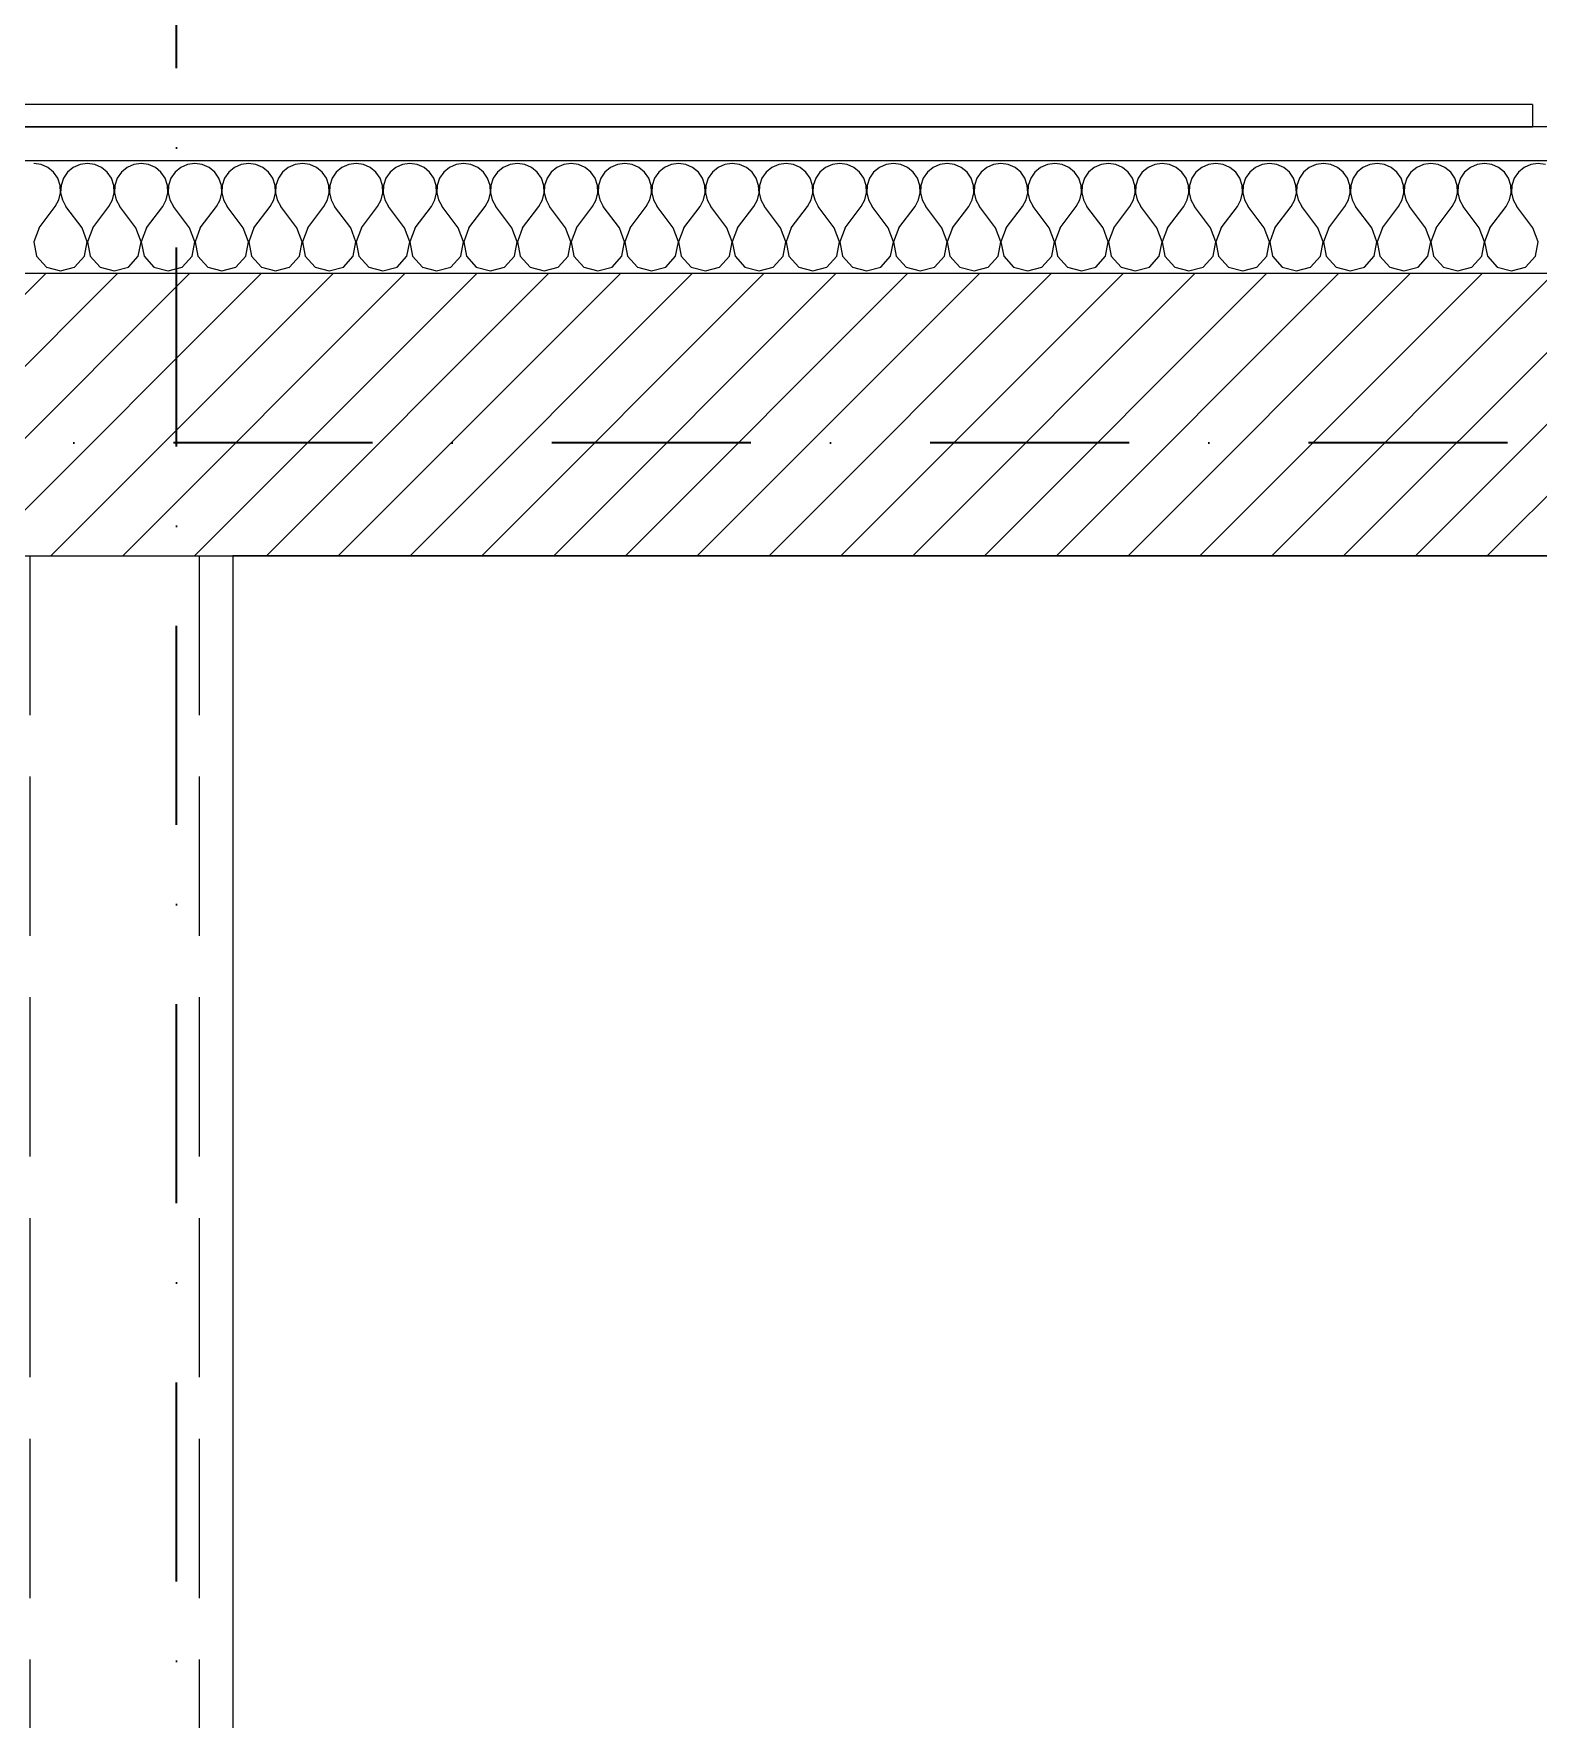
# Model space of a CAD drawing. Header units: millimetres. Extents: x 1322820 to 1391563, y 1051909 to 1098256.
# Drawn here: x 1356902 to 1358235, y 1089540 to 1091033 of the extents above; entities that cross this region are included whole.
import ezdxf
from ezdxf.enums import TextEntityAlignment as Align

# ---------------------------------------------------------------- set-up
doc = ezdxf.new("R2010")
doc.units = ezdxf.units.MM
doc.header["$MEASUREMENT"] = 0
doc.linetypes.add('Dot & Dashed', pattern=[335.138881, 176.388884, -88.194442, 0, -70.555556])
doc.linetypes.add('Hidden Line', pattern=[195.611112, 141.111112, -54.5])
doc.layers.get('0').update_dxf_attribs({"true_color": 0x787878})
for name, color, linetype, true_color in [('arhitectura - decoratii fatada', 7, 'Continuous', 0x787878), ('arhitectura - perete cortina', 7, 'Continuous', 0x787878), ('New_arhitectura - axe', 7, 'Continuous', 0x787878), ('New_rezistenta - pereti de rezistenta', 7, 'Continuous', 0x787878)]:
    doc.layers.add(name, color=color, linetype=linetype, true_color=true_color)
for name, color, linetype, lineweight, true_color in [('arhitectura - decoratii fatada_Pen_No__101', 7, 'Continuous', 13, 0x787878), ('arhitectura - perete cortina_Pen_No__1', 7, 'Continuous', 13, 0x787878), ('New_arhitectura - axe_Pen_No__201', 7, 'Continuous', 35, 0x787878), ('New_arhitectura - suprafete DTAC_Pen_No__2', 7, 'Continuous', 13, 0x787878), ('New_rezistenta - pereti de rezistenta_Pen_No__1', 7, 'Continuous', 13, 0x787878), ('New_rezistenta - pereti de rezistenta_Pen_No__21', 7, 'Continuous', 20, 0x787878), ('rezistenta - scari_Pen_No__1', 7, 'Continuous', 13, 0x787878)]:
    doc.layers.add(name, color=color, linetype=linetype, lineweight=lineweight, true_color=true_color)
doc.styles.add('GENERATED_STYLE_1', font='arialbd.ttf')

# ---------------------------------------------------------------- blocks, each defined once
blk = doc.blocks.new('Curtain Wall_2_1', base_point=(1356235.2, 1078942.6))
at = {"layer": 'arhitectura - perete cortina_Pen_No__1', "color": 7, "linetype": 'Hidden Line', "lineweight": 13, "flags": 128}
for points in [[(1356828.5, 1090570.6), (1356898.5, 1090570.6), (1357048.5, 1090570.6)], [(1356828.5, 1090570.6), (1356828.5, 1089418.7)], [(1356898.5, 1090570.6), (1356898.5, 1089418.7)], [(1357048.5, 1090570.6), (1357048.5, 1089418.7)], [(1357048.5, 1089418.7), (1356898.5, 1089418.7), (1356828.5, 1089418.7)]]:
    blk.add_lwpolyline(points, dxfattribs=at)
blk = doc.blocks.new('*X47', base_point=(1356235.2, 1078942.6))
at = {"layer": 'New_rezistenta - pereti de rezistenta_Pen_No__1', "color": 7, "linetype": 'Continuous', "lineweight": 13}
for p, q in [((1356908.4, 1090917.3), (1356901.9, 1090918.2)), ((1356914.4, 1090914.7), (1356908.4, 1090917.3)), ((1356919.5, 1090910.5), (1356914.4, 1090914.7)), ((1356937, 1090914.7), (1356931.9, 1090910.5)), ((1356943, 1090917.3), (1356937, 1090914.7)), ((1356949.5, 1090918.2), (1356943, 1090917.3)), ((1356956, 1090917.3), (1356949.5, 1090918.2)), ((1356962, 1090914.7), (1356956, 1090917.3)), ((1356967.1, 1090910.5), (1356962, 1090914.7)), ((1356984.6, 1090914.7), (1356979.6, 1090910.5)), ((1356990.6, 1090917.3), (1356984.6, 1090914.7)), ((1356997.1, 1090918.2), (1356990.6, 1090917.3)), ((1357003.6, 1090917.3), (1356997.1, 1090918.2)), ((1357009.7, 1090914.7), (1357003.6, 1090917.3)), ((1357014.7, 1090910.5), (1357009.7, 1090914.7)), ((1357032.2, 1090914.7), (1357027.2, 1090910.5)), ((1357038.3, 1090917.3), (1357032.2, 1090914.7)), ((1357044.8, 1090918.2), (1357038.3, 1090917.3)), ((1357051.3, 1090917.3), (1357044.8, 1090918.2)), ((1357057.3, 1090914.7), (1357051.3, 1090917.3)), ((1357062.3, 1090910.5), (1357057.3, 1090914.7)), ((1357079.9, 1090914.7), (1357074.8, 1090910.5)), ((1357085.9, 1090917.3), (1357079.9, 1090914.7)), ((1357092.4, 1090918.2), (1357085.9, 1090917.3)), ((1357098.9, 1090917.3), (1357092.4, 1090918.2)), ((1357104.9, 1090914.7), (1357098.9, 1090917.3)), ((1357110, 1090910.5), (1357104.9, 1090914.7)), ((1357127.5, 1090914.7), (1357122.4, 1090910.5)), ((1357133.5, 1090917.3), (1357127.5, 1090914.7)), ((1357140, 1090918.2), (1357133.5, 1090917.3)), ((1357146.5, 1090917.3), (1357140, 1090918.2)), ((1357152.5, 1090914.7), (1357146.5, 1090917.3)), ((1357157.6, 1090910.5), (1357152.5, 1090914.7)), ((1357175.1, 1090914.7), (1357170, 1090910.5)), ((1357181.1, 1090917.3), (1357175.1, 1090914.7)), ((1357187.6, 1090918.2), (1357181.1, 1090917.3)), ((1357194.1, 1090917.3), (1357187.6, 1090918.2)), ((1357200.1, 1090914.7), (1357194.1, 1090917.3)), ((1357205.2, 1090910.5), (1357200.1, 1090914.7)), ((1357222.7, 1090914.7), (1357217.7, 1090910.5)), ((1357228.7, 1090917.3), (1357222.7, 1090914.7)), ((1357235.2, 1090918.2), (1357228.7, 1090917.3)), ((1357241.7, 1090917.3), (1357235.2, 1090918.2)), ((1357247.8, 1090914.7), (1357241.7, 1090917.3)), ((1357252.8, 1090910.5), (1357247.8, 1090914.7)), ((1357270.3, 1090914.7), (1357265.3, 1090910.5)), ((1357276.3, 1090917.3), (1357270.3, 1090914.7)), ((1357282.9, 1090918.2), (1357276.3, 1090917.3)), ((1357289.4, 1090917.3), (1357282.9, 1090918.2)), ((1357295.4, 1090914.7), (1357289.4, 1090917.3)), ((1357300.4, 1090910.5), (1357295.4, 1090914.7)), ((1357318, 1090914.7), (1357312.9, 1090910.5)), ((1357324, 1090917.3), (1357318, 1090914.7)), ((1357330.5, 1090918.2), (1357324, 1090917.3)), ((1357337, 1090917.3), (1357330.5, 1090918.2)), ((1357343, 1090914.7), (1357337, 1090917.3)), ((1357348, 1090910.5), (1357343, 1090914.7)), ((1357365.6, 1090914.7), (1357360.5, 1090910.5)), ((1357371.6, 1090917.3), (1357365.6, 1090914.7)), ((1357378.1, 1090918.2), (1357371.6, 1090917.3)), ((1357384.6, 1090917.3), (1357378.1, 1090918.2)), ((1357390.6, 1090914.7), (1357384.6, 1090917.3)), ((1357395.7, 1090910.5), (1357390.6, 1090914.7)), ((1357413.2, 1090914.7), (1357408.1, 1090910.5)), ((1357419.2, 1090917.3), (1357413.2, 1090914.7)), ((1357425.7, 1090918.2), (1357419.2, 1090917.3)), ((1357432.2, 1090917.3), (1357425.7, 1090918.2)), ((1357438.2, 1090914.7), (1357432.2, 1090917.3)), ((1357443.3, 1090910.5), (1357438.2, 1090914.7)), ((1357460.8, 1090914.7), (1357455.8, 1090910.5)), ((1357466.8, 1090917.3), (1357460.8, 1090914.7)), ((1357473.3, 1090918.2), (1357466.8, 1090917.3)), ((1357479.8, 1090917.3), (1357473.3, 1090918.2)), ((1357485.8, 1090914.7), (1357479.8, 1090917.3)), ((1357490.9, 1090910.5), (1357485.8, 1090914.7)), ((1357508.4, 1090914.7), (1357503.4, 1090910.5)), ((1357514.4, 1090917.3), (1357508.4, 1090914.7)), ((1357521, 1090918.2), (1357514.4, 1090917.3)), ((1357527.5, 1090917.3), (1357521, 1090918.2)), ((1357533.5, 1090914.7), (1357527.5, 1090917.3)), ((1357538.5, 1090910.5), (1357533.5, 1090914.7)), ((1357556.1, 1090914.7), (1357551, 1090910.5)), ((1357562.1, 1090917.3), (1357556.1, 1090914.7)), ((1357568.6, 1090918.2), (1357562.1, 1090917.3)), ((1357575.1, 1090917.3), (1357568.6, 1090918.2)), ((1357581.1, 1090914.7), (1357575.1, 1090917.3)), ((1357586.1, 1090910.5), (1357581.1, 1090914.7)), ((1357603.7, 1090914.7), (1357598.6, 1090910.5)), ((1357609.7, 1090917.3), (1357603.7, 1090914.7)), ((1357616.2, 1090918.2), (1357609.7, 1090917.3)), ((1357622.7, 1090917.3), (1357616.2, 1090918.2)), ((1357628.7, 1090914.7), (1357622.7, 1090917.3)), ((1357633.8, 1090910.5), (1357628.7, 1090914.7)), ((1357651.3, 1090914.7), (1357646.2, 1090910.5)), ((1357657.3, 1090917.3), (1357651.3, 1090914.7)), ((1357663.8, 1090918.2), (1357657.3, 1090917.3)), ((1357670.3, 1090917.3), (1357663.8, 1090918.2)), ((1357676.3, 1090914.7), (1357670.3, 1090917.3)), ((1357681.4, 1090910.5), (1357676.3, 1090914.7)), ((1357698.9, 1090914.7), (1357693.9, 1090910.5)), ((1357704.9, 1090917.3), (1357698.9, 1090914.7)), ((1357711.4, 1090918.2), (1357704.9, 1090917.3)), ((1357717.9, 1090917.3), (1357711.4, 1090918.2)), ((1357723.9, 1090914.7), (1357717.9, 1090917.3)), ((1357729, 1090910.5), (1357723.9, 1090914.7)), ((1357746.5, 1090914.7), (1357741.5, 1090910.5)), ((1357752.5, 1090917.3), (1357746.5, 1090914.7)), ((1357759, 1090918.2), (1357752.5, 1090917.3)), ((1357765.6, 1090917.3), (1357759, 1090918.2)), ((1357771.6, 1090914.7), (1357765.6, 1090917.3)), ((1357776.6, 1090910.5), (1357771.6, 1090914.7)), ((1357794.1, 1090914.7), (1357789.1, 1090910.5)), ((1357800.2, 1090917.3), (1357794.1, 1090914.7)), ((1357806.7, 1090918.2), (1357800.2, 1090917.3)), ((1357813.2, 1090917.3), (1357806.7, 1090918.2)), ((1357819.2, 1090914.7), (1357813.2, 1090917.3)), ((1357824.2, 1090910.5), (1357819.2, 1090914.7)), ((1357841.8, 1090914.7), (1357836.7, 1090910.5)), ((1357847.8, 1090917.3), (1357841.8, 1090914.7)), ((1357854.3, 1090918.2), (1357847.8, 1090917.3)), ((1357860.8, 1090917.3), (1357854.3, 1090918.2)), ((1357866.8, 1090914.7), (1357860.8, 1090917.3)), ((1357871.9, 1090910.5), (1357866.8, 1090914.7)), ((1357889.4, 1090914.7), (1357884.3, 1090910.5)), ((1357895.4, 1090917.3), (1357889.4, 1090914.7)), ((1357901.9, 1090918.2), (1357895.4, 1090917.3)), ((1357908.4, 1090917.3), (1357901.9, 1090918.2)), ((1357914.4, 1090914.7), (1357908.4, 1090917.3)), ((1357919.5, 1090910.5), (1357914.4, 1090914.7)), ((1357937, 1090914.7), (1357931.9, 1090910.5)), ((1357943, 1090917.3), (1357937, 1090914.7)), ((1357949.5, 1090918.2), (1357943, 1090917.3)), ((1357956, 1090917.3), (1357949.5, 1090918.2)), ((1357962, 1090914.7), (1357956, 1090917.3)), ((1357967.1, 1090910.5), (1357962, 1090914.7)), ((1357984.6, 1090914.7), (1357979.6, 1090910.5)), ((1357990.6, 1090917.3), (1357984.6, 1090914.7)), ((1357997.1, 1090918.2), (1357990.6, 1090917.3)), ((1358003.6, 1090917.3), (1357997.1, 1090918.2)), ((1358009.7, 1090914.7), (1358003.6, 1090917.3)), ((1358014.7, 1090910.5), (1358009.7, 1090914.7)), ((1358032.2, 1090914.7), (1358027.2, 1090910.5)), ((1358038.3, 1090917.3), (1358032.2, 1090914.7)), ((1358044.8, 1090918.2), (1358038.3, 1090917.3)), ((1358051.3, 1090917.3), (1358044.8, 1090918.2)), ((1358057.3, 1090914.7), (1358051.3, 1090917.3)), ((1358062.3, 1090910.5), (1358057.3, 1090914.7)), ((1358079.9, 1090914.7), (1358074.8, 1090910.5)), ((1358085.9, 1090917.3), (1358079.9, 1090914.7)), ((1358092.4, 1090918.2), (1358085.9, 1090917.3)), ((1358098.9, 1090917.3), (1358092.4, 1090918.2)), ((1358104.9, 1090914.7), (1358098.9, 1090917.3)), ((1358110, 1090910.5), (1358104.9, 1090914.7)), ((1358127.5, 1090914.7), (1358122.4, 1090910.5)), ((1358133.5, 1090917.3), (1358127.5, 1090914.7)), ((1358140, 1090918.2), (1358133.5, 1090917.3)), ((1358146.5, 1090917.3), (1358140, 1090918.2)), ((1358152.5, 1090914.7), (1358146.5, 1090917.3)), ((1358157.6, 1090910.5), (1358152.5, 1090914.7)), ((1358175.1, 1090914.7), (1358170, 1090910.5)), ((1358181.1, 1090917.3), (1358175.1, 1090914.7)), ((1358187.6, 1090918.2), (1358181.1, 1090917.3)), ((1358194.1, 1090917.3), (1358187.6, 1090918.2)), ((1358200.1, 1090914.7), (1358194.1, 1090917.3)), ((1358205.2, 1090910.5), (1358200.1, 1090914.7)), ((1358222.7, 1090914.7), (1358217.7, 1090910.5)), ((1358228.7, 1090917.3), (1358222.7, 1090914.7)), ((1358235.2, 1090918.2), (1358228.7, 1090917.3)), ((1358241.7, 1090917.3), (1358235.2, 1090918.2)), ((1356923.2, 1090905.1), (1356919.5, 1090910.5)), ((1356925.3, 1090898.8), (1356923.2, 1090905.1)), ((1356925.6, 1090892.3), (1356925.3, 1090898.8)), ((1356926.1, 1090898.8), (1356925.8, 1090892.3)), ((1356928.2, 1090905.1), (1356926.1, 1090898.8)), ((1356931.9, 1090910.5), (1356928.2, 1090905.1)), ((1356970.8, 1090905.1), (1356967.1, 1090910.5)), ((1356972.9, 1090898.8), (1356970.8, 1090905.1)), ((1356973.2, 1090892.3), (1356972.9, 1090898.8)), ((1356973.7, 1090898.8), (1356973.4, 1090892.3)), ((1356975.8, 1090905.1), (1356973.7, 1090898.8)), ((1356979.6, 1090910.5), (1356975.8, 1090905.1)), ((1357018.4, 1090905.1), (1357014.7, 1090910.5)), ((1357020.5, 1090898.8), (1357018.4, 1090905.1)), ((1357020.9, 1090892.3), (1357020.5, 1090898.8)), ((1357021.4, 1090898.8), (1357021, 1090892.3)), ((1357023.5, 1090905.1), (1357021.4, 1090898.8)), ((1357027.2, 1090910.5), (1357023.5, 1090905.1)), ((1357066.1, 1090905.1), (1357062.3, 1090910.5)), ((1357068.2, 1090898.8), (1357066.1, 1090905.1)), ((1357068.5, 1090892.3), (1357068.2, 1090898.8)), ((1357069, 1090898.8), (1357068.7, 1090892.3)), ((1357071.1, 1090905.1), (1357069, 1090898.8)), ((1357074.8, 1090910.5), (1357071.1, 1090905.1)), ((1357113.7, 1090905.1), (1357110, 1090910.5)), ((1357115.8, 1090898.8), (1357113.7, 1090905.1)), ((1357116.1, 1090892.3), (1357115.8, 1090898.8)), ((1357116.6, 1090898.8), (1357116.3, 1090892.3)), ((1357118.7, 1090905.1), (1357116.6, 1090898.8)), ((1357122.4, 1090910.5), (1357118.7, 1090905.1)), ((1357161.3, 1090905.1), (1357157.6, 1090910.5)), ((1357163.4, 1090898.8), (1357161.3, 1090905.1)), ((1357163.7, 1090892.3), (1357163.4, 1090898.8)), ((1357164.2, 1090898.8), (1357163.9, 1090892.3)), ((1357166.3, 1090905.1), (1357164.2, 1090898.8)), ((1357170, 1090910.5), (1357166.3, 1090905.1)), ((1357208.9, 1090905.1), (1357205.2, 1090910.5)), ((1357211, 1090898.8), (1357208.9, 1090905.1)), ((1357211.3, 1090892.3), (1357211, 1090898.8)), ((1357211.8, 1090898.8), (1357211.5, 1090892.3)), ((1357213.9, 1090905.1), (1357211.8, 1090898.8)), ((1357217.7, 1090910.5), (1357213.9, 1090905.1)), ((1357256.5, 1090905.1), (1357252.8, 1090910.5)), ((1357258.6, 1090898.8), (1357256.5, 1090905.1)), ((1357258.9, 1090892.3), (1357258.6, 1090898.8)), ((1357259.5, 1090898.8), (1357259.1, 1090892.3)), ((1357261.6, 1090905.1), (1357259.5, 1090898.8)), ((1357265.3, 1090910.5), (1357261.6, 1090905.1)), ((1357304.2, 1090905.1), (1357300.4, 1090910.5)), ((1357306.3, 1090898.8), (1357304.2, 1090905.1)), ((1357306.6, 1090892.3), (1357306.3, 1090898.8)), ((1357307.1, 1090898.8), (1357306.8, 1090892.3)), ((1357309.2, 1090905.1), (1357307.1, 1090898.8)), ((1357312.9, 1090910.5), (1357309.2, 1090905.1)), ((1357351.8, 1090905.1), (1357348, 1090910.5)), ((1357353.9, 1090898.8), (1357351.8, 1090905.1)), ((1357354.2, 1090892.3), (1357353.9, 1090898.8)), ((1357354.7, 1090898.8), (1357354.4, 1090892.3)), ((1357356.8, 1090905.1), (1357354.7, 1090898.8)), ((1357360.5, 1090910.5), (1357356.8, 1090905.1)), ((1357399.4, 1090905.1), (1357395.7, 1090910.5)), ((1357401.5, 1090898.8), (1357399.4, 1090905.1)), ((1357401.8, 1090892.3), (1357401.5, 1090898.8)), ((1357402.3, 1090898.8), (1357402, 1090892.3)), ((1357404.4, 1090905.1), (1357402.3, 1090898.8)), ((1357408.1, 1090910.5), (1357404.4, 1090905.1)), ((1357447, 1090905.1), (1357443.3, 1090910.5)), ((1357449.1, 1090898.8), (1357447, 1090905.1)), ((1357449.4, 1090892.3), (1357449.1, 1090898.8)), ((1357449.9, 1090898.8), (1357449.6, 1090892.3)), ((1357452, 1090905.1), (1357449.9, 1090898.8)), ((1357455.8, 1090910.5), (1357452, 1090905.1)), ((1357494.6, 1090905.1), (1357490.9, 1090910.5)), ((1357496.7, 1090898.8), (1357494.6, 1090905.1)), ((1357497, 1090892.3), (1357496.7, 1090898.8)), ((1357497.6, 1090898.8), (1357497.2, 1090892.3)), ((1357499.7, 1090905.1), (1357497.6, 1090898.8)), ((1357503.4, 1090910.5), (1357499.7, 1090905.1)), ((1357542.2, 1090905.1), (1357538.5, 1090910.5)), ((1357544.3, 1090898.8), (1357542.2, 1090905.1)), ((1357544.7, 1090892.3), (1357544.3, 1090898.8)), ((1357545.2, 1090898.8), (1357544.9, 1090892.3)), ((1357547.3, 1090905.1), (1357545.2, 1090898.8)), ((1357551, 1090910.5), (1357547.3, 1090905.1)), ((1357589.9, 1090905.1), (1357586.1, 1090910.5)), ((1357592, 1090898.8), (1357589.9, 1090905.1)), ((1357592.3, 1090892.3), (1357592, 1090898.8)), ((1357592.8, 1090898.8), (1357592.5, 1090892.3)), ((1357594.9, 1090905.1), (1357592.8, 1090898.8)), ((1357598.6, 1090910.5), (1357594.9, 1090905.1)), ((1357637.5, 1090905.1), (1357633.8, 1090910.5)), ((1357639.6, 1090898.8), (1357637.5, 1090905.1)), ((1357639.9, 1090892.3), (1357639.6, 1090898.8)), ((1357640.4, 1090898.8), (1357640.1, 1090892.3)), ((1357642.5, 1090905.1), (1357640.4, 1090898.8)), ((1357646.2, 1090910.5), (1357642.5, 1090905.1)), ((1357685.1, 1090905.1), (1357681.4, 1090910.5)), ((1357687.2, 1090898.8), (1357685.1, 1090905.1)), ((1357687.5, 1090892.3), (1357687.2, 1090898.8)), ((1357688, 1090898.8), (1357687.7, 1090892.3)), ((1357690.1, 1090905.1), (1357688, 1090898.8)), ((1357693.9, 1090910.5), (1357690.1, 1090905.1)), ((1357732.7, 1090905.1), (1357729, 1090910.5)), ((1357734.8, 1090898.8), (1357732.7, 1090905.1)), ((1357735.1, 1090892.3), (1357734.8, 1090898.8)), ((1357735.7, 1090898.8), (1357735.3, 1090892.3)), ((1357737.7, 1090905.1), (1357735.7, 1090898.8)), ((1357741.5, 1090910.5), (1357737.7, 1090905.1)), ((1357780.3, 1090905.1), (1357776.6, 1090910.5)), ((1357782.4, 1090898.8), (1357780.3, 1090905.1)), ((1357782.8, 1090892.3), (1357782.4, 1090898.8)), ((1357783.3, 1090898.8), (1357783, 1090892.3)), ((1357785.4, 1090905.1), (1357783.3, 1090898.8)), ((1357789.1, 1090910.5), (1357785.4, 1090905.1)), ((1357828, 1090905.1), (1357824.2, 1090910.5)), ((1357830.1, 1090898.8), (1357828, 1090905.1)), ((1357830.4, 1090892.3), (1357830.1, 1090898.8)), ((1357830.9, 1090898.8), (1357830.6, 1090892.3)), ((1357833, 1090905.1), (1357830.9, 1090898.8)), ((1357836.7, 1090910.5), (1357833, 1090905.1)), ((1357875.6, 1090905.1), (1357871.9, 1090910.5)), ((1357877.7, 1090898.8), (1357875.6, 1090905.1)), ((1357878, 1090892.3), (1357877.7, 1090898.8)), ((1357878.5, 1090898.8), (1357878.2, 1090892.3)), ((1357880.6, 1090905.1), (1357878.5, 1090898.8)), ((1357884.3, 1090910.5), (1357880.6, 1090905.1)), ((1357923.2, 1090905.1), (1357919.5, 1090910.5)), ((1357925.3, 1090898.8), (1357923.2, 1090905.1)), ((1357925.6, 1090892.3), (1357925.3, 1090898.8)), ((1357926.1, 1090898.8), (1357925.8, 1090892.3)), ((1357928.2, 1090905.1), (1357926.1, 1090898.8)), ((1357931.9, 1090910.5), (1357928.2, 1090905.1)), ((1357970.8, 1090905.1), (1357967.1, 1090910.5)), ((1357972.9, 1090898.8), (1357970.8, 1090905.1)), ((1357973.2, 1090892.3), (1357972.9, 1090898.8)), ((1357973.7, 1090898.8), (1357973.4, 1090892.3)), ((1357975.8, 1090905.1), (1357973.7, 1090898.8)), ((1357979.6, 1090910.5), (1357975.8, 1090905.1)), ((1358018.4, 1090905.1), (1358014.7, 1090910.5)), ((1358020.5, 1090898.8), (1358018.4, 1090905.1)), ((1358020.9, 1090892.3), (1358020.5, 1090898.8)), ((1358021.4, 1090898.8), (1358021, 1090892.3)), ((1358023.5, 1090905.1), (1358021.4, 1090898.8)), ((1358027.2, 1090910.5), (1358023.5, 1090905.1)), ((1358066.1, 1090905.1), (1358062.3, 1090910.5)), ((1358068.2, 1090898.8), (1358066.1, 1090905.1)), ((1358068.5, 1090892.3), (1358068.2, 1090898.8)), ((1358069, 1090898.8), (1358068.7, 1090892.3)), ((1358071.1, 1090905.1), (1358069, 1090898.8)), ((1358074.8, 1090910.5), (1358071.1, 1090905.1)), ((1358113.7, 1090905.1), (1358110, 1090910.5)), ((1358115.8, 1090898.8), (1358113.7, 1090905.1)), ((1358116.1, 1090892.3), (1358115.8, 1090898.8)), ((1358116.6, 1090898.8), (1358116.3, 1090892.3)), ((1358118.7, 1090905.1), (1358116.6, 1090898.8)), ((1358122.4, 1090910.5), (1358118.7, 1090905.1)), ((1358161.3, 1090905.1), (1358157.6, 1090910.5)), ((1358163.4, 1090898.8), (1358161.3, 1090905.1)), ((1358163.7, 1090892.3), (1358163.4, 1090898.8)), ((1358164.2, 1090898.8), (1358163.9, 1090892.3)), ((1358166.3, 1090905.1), (1358164.2, 1090898.8)), ((1358170, 1090910.5), (1358166.3, 1090905.1)), ((1358208.9, 1090905.1), (1358205.2, 1090910.5)), ((1358211, 1090898.8), (1358208.9, 1090905.1)), ((1358211.3, 1090892.3), (1358211, 1090898.8)), ((1358211.8, 1090898.8), (1358211.5, 1090892.3)), ((1358213.9, 1090905.1), (1358211.8, 1090898.8)), ((1358217.7, 1090910.5), (1358213.9, 1090905.1)), ((1356921, 1090880.1), (1356924.1, 1090885.9)), ((1356924.1, 1090885.9), (1356925.6, 1090892.3)), ((1356925.8, 1090892.3), (1356927.3, 1090885.9)), ((1356927.3, 1090885.9), (1356930.5, 1090880.1)), ((1356968.6, 1090880.1), (1356971.7, 1090885.9)), ((1356971.7, 1090885.9), (1356973.2, 1090892.3)), ((1356973.4, 1090892.3), (1356974.9, 1090885.9)), ((1356974.9, 1090885.9), (1356978.1, 1090880.1)), ((1357016.2, 1090880.1), (1357019.4, 1090885.9)), ((1357019.4, 1090885.9), (1357020.9, 1090892.3)), ((1357021, 1090892.3), (1357022.5, 1090885.9)), ((1357022.5, 1090885.9), (1357025.7, 1090880.1)), ((1357063.8, 1090880.1), (1357067, 1090885.9)), ((1357067, 1090885.9), (1357068.5, 1090892.3)), ((1357068.7, 1090892.3), (1357070.2, 1090885.9)), ((1357070.2, 1090885.9), (1357073.3, 1090880.1)), ((1357111.4, 1090880.1), (1357114.6, 1090885.9)), ((1357114.6, 1090885.9), (1357116.1, 1090892.3)), ((1357116.3, 1090892.3), (1357117.8, 1090885.9)), ((1357117.8, 1090885.9), (1357121, 1090880.1)), ((1357159, 1090880.1), (1357162.2, 1090885.9)), ((1357162.2, 1090885.9), (1357163.7, 1090892.3)), ((1357163.9, 1090892.3), (1357165.4, 1090885.9)), ((1357165.4, 1090885.9), (1357168.6, 1090880.1)), ((1357206.7, 1090880.1), (1357209.8, 1090885.9)), ((1357209.8, 1090885.9), (1357211.3, 1090892.3)), ((1357211.5, 1090892.3), (1357213, 1090885.9)), ((1357213, 1090885.9), (1357216.2, 1090880.1)), ((1357254.3, 1090880.1), (1357257.5, 1090885.9)), ((1357257.5, 1090885.9), (1357258.9, 1090892.3)), ((1357259.1, 1090892.3), (1357260.6, 1090885.9)), ((1357260.6, 1090885.9), (1357263.8, 1090880.1)), ((1357301.9, 1090880.1), (1357305.1, 1090885.9)), ((1357305.1, 1090885.9), (1357306.6, 1090892.3)), ((1357306.8, 1090892.3), (1357308.2, 1090885.9)), ((1357308.2, 1090885.9), (1357311.4, 1090880.1)), ((1357349.5, 1090880.1), (1357352.7, 1090885.9)), ((1357352.7, 1090885.9), (1357354.2, 1090892.3)), ((1357354.4, 1090892.3), (1357355.9, 1090885.9)), ((1357355.9, 1090885.9), (1357359, 1090880.1)), ((1357397.1, 1090880.1), (1357400.3, 1090885.9)), ((1357400.3, 1090885.9), (1357401.8, 1090892.3)), ((1357402, 1090892.3), (1357403.5, 1090885.9)), ((1357403.5, 1090885.9), (1357406.7, 1090880.1)), ((1357444.8, 1090880.1), (1357447.9, 1090885.9)), ((1357447.9, 1090885.9), (1357449.4, 1090892.3)), ((1357449.6, 1090892.3), (1357451.1, 1090885.9)), ((1357451.1, 1090885.9), (1357454.3, 1090880.1)), ((1357492.4, 1090880.1), (1357495.6, 1090885.9)), ((1357495.6, 1090885.9), (1357497, 1090892.3)), ((1357497.2, 1090892.3), (1357498.7, 1090885.9)), ((1357498.7, 1090885.9), (1357501.9, 1090880.1)), ((1357540, 1090880.1), (1357543.2, 1090885.9)), ((1357543.2, 1090885.9), (1357544.7, 1090892.3)), ((1357544.9, 1090892.3), (1357546.3, 1090885.9)), ((1357546.3, 1090885.9), (1357549.5, 1090880.1)), ((1357587.6, 1090880.1), (1357590.8, 1090885.9)), ((1357590.8, 1090885.9), (1357592.3, 1090892.3)), ((1357592.5, 1090892.3), (1357594, 1090885.9)), ((1357594, 1090885.9), (1357597.1, 1090880.1)), ((1357635.2, 1090880.1), (1357638.4, 1090885.9)), ((1357638.4, 1090885.9), (1357639.9, 1090892.3)), ((1357640.1, 1090892.3), (1357641.6, 1090885.9)), ((1357641.6, 1090885.9), (1357644.8, 1090880.1)), ((1357682.9, 1090880.1), (1357686, 1090885.9)), ((1357686, 1090885.9), (1357687.5, 1090892.3)), ((1357687.7, 1090892.3), (1357689.2, 1090885.9)), ((1357689.2, 1090885.9), (1357692.4, 1090880.1)), ((1357730.5, 1090880.1), (1357733.7, 1090885.9)), ((1357733.7, 1090885.9), (1357735.1, 1090892.3)), ((1357735.3, 1090892.3), (1357736.8, 1090885.9)), ((1357736.8, 1090885.9), (1357740, 1090880.1)), ((1357778.1, 1090880.1), (1357781.3, 1090885.9)), ((1357781.3, 1090885.9), (1357782.8, 1090892.3)), ((1357783, 1090892.3), (1357784.4, 1090885.9)), ((1357784.4, 1090885.9), (1357787.6, 1090880.1)), ((1357825.7, 1090880.1), (1357828.9, 1090885.9)), ((1357828.9, 1090885.9), (1357830.4, 1090892.3)), ((1357830.6, 1090892.3), (1357832.1, 1090885.9)), ((1357832.1, 1090885.9), (1357835.2, 1090880.1)), ((1357873.3, 1090880.1), (1357876.5, 1090885.9)), ((1357876.5, 1090885.9), (1357878, 1090892.3)), ((1357878.2, 1090892.3), (1357879.7, 1090885.9)), ((1357879.7, 1090885.9), (1357882.9, 1090880.1)), ((1357921, 1090880.1), (1357924.1, 1090885.9)), ((1357924.1, 1090885.9), (1357925.6, 1090892.3)), ((1357925.8, 1090892.3), (1357927.3, 1090885.9)), ((1357927.3, 1090885.9), (1357930.5, 1090880.1)), ((1357968.6, 1090880.1), (1357971.7, 1090885.9)), ((1357971.7, 1090885.9), (1357973.2, 1090892.3)), ((1357973.4, 1090892.3), (1357974.9, 1090885.9)), ((1357974.9, 1090885.9), (1357978.1, 1090880.1)), ((1358016.2, 1090880.1), (1358019.4, 1090885.9)), ((1358019.4, 1090885.9), (1358020.9, 1090892.3)), ((1358021, 1090892.3), (1358022.5, 1090885.9)), ((1358022.5, 1090885.9), (1358025.7, 1090880.1)), ((1358063.8, 1090880.1), (1358067, 1090885.9)), ((1358067, 1090885.9), (1358068.5, 1090892.3)), ((1358068.7, 1090892.3), (1358070.2, 1090885.9)), ((1358070.2, 1090885.9), (1358073.3, 1090880.1)), ((1358111.4, 1090880.1), (1358114.6, 1090885.9)), ((1358114.6, 1090885.9), (1358116.1, 1090892.3)), ((1358116.3, 1090892.3), (1358117.8, 1090885.9)), ((1358117.8, 1090885.9), (1358121, 1090880.1)), ((1358159, 1090880.1), (1358162.2, 1090885.9)), ((1358162.2, 1090885.9), (1358163.7, 1090892.3)), ((1358163.9, 1090892.3), (1358165.4, 1090885.9)), ((1358165.4, 1090885.9), (1358168.6, 1090880.1)), ((1358206.7, 1090880.1), (1358209.8, 1090885.9)), ((1358209.8, 1090885.9), (1358211.3, 1090892.3)), ((1358211.5, 1090892.3), (1358213, 1090885.9)), ((1358213, 1090885.9), (1358216.2, 1090880.1)), ((1356906.7, 1090861.1), (1356921, 1090880.1)), ((1356944.8, 1090861.1), (1356930.5, 1090880.1)), ((1356954.3, 1090861.1), (1356968.6, 1090880.1)), ((1356992.4, 1090861.1), (1356978.1, 1090880.1)), ((1357001.9, 1090861.1), (1357016.2, 1090880.1)), ((1357040, 1090861.1), (1357025.7, 1090880.1)), ((1357049.5, 1090861.1), (1357063.8, 1090880.1)), ((1357087.6, 1090861.1), (1357073.3, 1090880.1)), ((1357097.1, 1090861.1), (1357111.4, 1090880.1)), ((1357135.2, 1090861.1), (1357121, 1090880.1)), ((1357144.8, 1090861.1), (1357159, 1090880.1)), ((1357182.9, 1090861.1), (1357168.6, 1090880.1)), ((1357192.4, 1090861.1), (1357206.7, 1090880.1)), ((1357230.5, 1090861.1), (1357216.2, 1090880.1)), ((1357240, 1090861.1), (1357254.3, 1090880.1)), ((1357278.1, 1090861.1), (1357263.8, 1090880.1)), ((1357287.6, 1090861.1), (1357301.9, 1090880.1)), ((1357325.7, 1090861.1), (1357311.4, 1090880.1)), ((1357335.2, 1090861.1), (1357349.5, 1090880.1)), ((1357373.3, 1090861.1), (1357359, 1090880.1)), ((1357382.9, 1090861.1), (1357397.1, 1090880.1)), ((1357421, 1090861.1), (1357406.7, 1090880.1)), ((1357430.5, 1090861.1), (1357444.8, 1090880.1)), ((1357468.6, 1090861.1), (1357454.3, 1090880.1)), ((1357478.1, 1090861.1), (1357492.4, 1090880.1)), ((1357516.2, 1090861.1), (1357501.9, 1090880.1)), ((1357525.7, 1090861.1), (1357540, 1090880.1)), ((1357563.8, 1090861.1), (1357549.5, 1090880.1)), ((1357573.3, 1090861.1), (1357587.6, 1090880.1)), ((1357611.4, 1090861.1), (1357597.1, 1090880.1)), ((1357621, 1090861.1), (1357635.2, 1090880.1)), ((1357659, 1090861.1), (1357644.8, 1090880.1)), ((1357668.6, 1090861.1), (1357682.9, 1090880.1)), ((1357706.7, 1090861.1), (1357692.4, 1090880.1)), ((1357716.2, 1090861.1), (1357730.5, 1090880.1)), ((1357754.3, 1090861.1), (1357740, 1090880.1)), ((1357763.8, 1090861.1), (1357778.1, 1090880.1)), ((1357801.9, 1090861.1), (1357787.6, 1090880.1)), ((1357811.4, 1090861.1), (1357825.7, 1090880.1)), ((1357849.5, 1090861.1), (1357835.2, 1090880.1)), ((1357859, 1090861.1), (1357873.3, 1090880.1)), ((1357897.1, 1090861.1), (1357882.9, 1090880.1)), ((1357906.7, 1090861.1), (1357921, 1090880.1)), ((1357944.8, 1090861.1), (1357930.5, 1090880.1)), ((1357954.3, 1090861.1), (1357968.6, 1090880.1)), ((1357992.4, 1090861.1), (1357978.1, 1090880.1)), ((1358001.9, 1090861.1), (1358016.2, 1090880.1)), ((1358040, 1090861.1), (1358025.7, 1090880.1)), ((1358049.5, 1090861.1), (1358063.8, 1090880.1)), ((1358087.6, 1090861.1), (1358073.3, 1090880.1)), ((1358097.1, 1090861.1), (1358111.4, 1090880.1)), ((1358135.2, 1090861.1), (1358121, 1090880.1)), ((1358144.8, 1090861.1), (1358159, 1090880.1)), ((1358182.9, 1090861.1), (1358168.6, 1090880.1)), ((1358192.4, 1090861.1), (1358206.7, 1090880.1)), ((1358230.5, 1090861.1), (1358216.2, 1090880.1)), ((1356906.7, 1090861.1), (1356902, 1090848.9)), ((1356949.4, 1090848.9), (1356944.8, 1090861.1)), ((1356954.3, 1090861.1), (1356949.6, 1090848.9)), ((1356997, 1090848.9), (1356992.4, 1090861.1)), ((1357001.9, 1090861.1), (1356997.2, 1090848.9)), ((1357044.7, 1090848.9), (1357040, 1090861.1)), ((1357049.5, 1090861.1), (1357044.9, 1090848.9)), ((1357092.3, 1090848.9), (1357087.6, 1090861.1)), ((1357097.1, 1090861.1), (1357092.5, 1090848.9)), ((1357139.9, 1090848.9), (1357135.2, 1090861.1)), ((1357144.8, 1090861.1), (1357140.1, 1090848.9)), ((1357187.5, 1090848.9), (1357182.9, 1090861.1)), ((1357192.4, 1090861.1), (1357187.7, 1090848.9)), ((1357235.1, 1090848.9), (1357230.5, 1090861.1)), ((1357240, 1090861.1), (1357235.3, 1090848.9)), ((1357282.8, 1090848.9), (1357278.1, 1090861.1)), ((1357287.6, 1090861.1), (1357283, 1090848.9)), ((1357330.4, 1090848.9), (1357325.7, 1090861.1)), ((1357335.2, 1090861.1), (1357330.6, 1090848.9)), ((1357378, 1090848.9), (1357373.3, 1090861.1)), ((1357382.9, 1090861.1), (1357378.2, 1090848.9)), ((1357425.6, 1090848.9), (1357421, 1090861.1)), ((1357430.5, 1090861.1), (1357425.8, 1090848.9)), ((1357473.2, 1090848.9), (1357468.6, 1090861.1)), ((1357478.1, 1090861.1), (1357473.4, 1090848.9)), ((1357520.9, 1090848.9), (1357516.2, 1090861.1)), ((1357525.7, 1090861.1), (1357521, 1090848.9)), ((1357568.5, 1090848.9), (1357563.8, 1090861.1)), ((1357573.3, 1090861.1), (1357568.7, 1090848.9)), ((1357616.1, 1090848.9), (1357611.4, 1090861.1)), ((1357621, 1090861.1), (1357616.3, 1090848.9)), ((1357663.7, 1090848.9), (1357659, 1090861.1)), ((1357668.6, 1090861.1), (1357663.9, 1090848.9)), ((1357711.3, 1090848.9), (1357706.7, 1090861.1)), ((1357716.2, 1090861.1), (1357711.5, 1090848.9)), ((1357758.9, 1090848.9), (1357754.3, 1090861.1)), ((1357763.8, 1090861.1), (1357759.1, 1090848.9)), ((1357806.6, 1090848.9), (1357801.9, 1090861.1)), ((1357811.4, 1090861.1), (1357806.8, 1090848.9)), ((1357854.2, 1090848.9), (1357849.5, 1090861.1)), ((1357859, 1090861.1), (1357854.4, 1090848.9)), ((1357901.8, 1090848.9), (1357897.1, 1090861.1)), ((1357906.7, 1090861.1), (1357902, 1090848.9)), ((1357949.4, 1090848.9), (1357944.8, 1090861.1)), ((1357954.3, 1090861.1), (1357949.6, 1090848.9)), ((1357997, 1090848.9), (1357992.4, 1090861.1)), ((1358001.9, 1090861.1), (1357997.2, 1090848.9)), ((1358044.7, 1090848.9), (1358040, 1090861.1)), ((1358049.5, 1090861.1), (1358044.9, 1090848.9)), ((1358092.3, 1090848.9), (1358087.6, 1090861.1)), ((1358097.1, 1090861.1), (1358092.5, 1090848.9)), ((1358139.9, 1090848.9), (1358135.2, 1090861.1)), ((1358144.8, 1090861.1), (1358140.1, 1090848.9)), ((1358187.5, 1090848.9), (1358182.9, 1090861.1)), ((1358192.4, 1090861.1), (1358187.7, 1090848.9)), ((1358235.1, 1090848.9), (1358230.5, 1090861.1)), ((1356902, 1090848.9), (1356904.4, 1090836.1)), ((1356947, 1090836.1), (1356949.4, 1090848.9)), ((1356949.6, 1090848.9), (1356952, 1090836.1)), ((1356994.6, 1090836.1), (1356997, 1090848.9)), ((1356997.2, 1090848.9), (1356999.7, 1090836.1)), ((1357042.2, 1090836.1), (1357044.7, 1090848.9)), ((1357044.9, 1090848.9), (1357047.3, 1090836.1)), ((1357089.9, 1090836.1), (1357092.3, 1090848.9)), ((1357092.5, 1090848.9), (1357094.9, 1090836.1)), ((1357137.5, 1090836.1), (1357139.9, 1090848.9)), ((1357140.1, 1090848.9), (1357142.5, 1090836.1)), ((1357185.1, 1090836.1), (1357187.5, 1090848.9)), ((1357187.7, 1090848.9), (1357190.1, 1090836.1)), ((1357232.7, 1090836.1), (1357235.1, 1090848.9)), ((1357235.3, 1090848.9), (1357237.7, 1090836.1)), ((1357280.3, 1090836.1), (1357282.8, 1090848.9)), ((1357283, 1090848.9), (1357285.4, 1090836.1)), ((1357328, 1090836.1), (1357330.4, 1090848.9)), ((1357330.6, 1090848.9), (1357333, 1090836.1)), ((1357375.6, 1090836.1), (1357378, 1090848.9)), ((1357378.2, 1090848.9), (1357380.6, 1090836.1)), ((1357423.2, 1090836.1), (1357425.6, 1090848.9)), ((1357425.8, 1090848.9), (1357428.2, 1090836.1)), ((1357470.8, 1090836.1), (1357473.2, 1090848.9)), ((1357473.4, 1090848.9), (1357475.8, 1090836.1)), ((1357518.4, 1090836.1), (1357520.9, 1090848.9)), ((1357521, 1090848.9), (1357523.5, 1090836.1)), ((1357566.1, 1090836.1), (1357568.5, 1090848.9)), ((1357568.7, 1090848.9), (1357571.1, 1090836.1)), ((1357613.7, 1090836.1), (1357616.1, 1090848.9)), ((1357616.3, 1090848.9), (1357618.7, 1090836.1)), ((1357661.3, 1090836.1), (1357663.7, 1090848.9)), ((1357663.9, 1090848.9), (1357666.3, 1090836.1)), ((1357708.9, 1090836.1), (1357711.3, 1090848.9)), ((1357711.5, 1090848.9), (1357713.9, 1090836.1)), ((1357756.5, 1090836.1), (1357758.9, 1090848.9)), ((1357759.1, 1090848.9), (1357761.6, 1090836.1)), ((1357804.2, 1090836.1), (1357806.6, 1090848.9)), ((1357806.8, 1090848.9), (1357809.2, 1090836.1)), ((1357851.8, 1090836.1), (1357854.2, 1090848.9)), ((1357854.4, 1090848.9), (1357856.8, 1090836.1)), ((1357899.4, 1090836.1), (1357901.8, 1090848.9)), ((1357902, 1090848.9), (1357904.4, 1090836.1)), ((1357947, 1090836.1), (1357949.4, 1090848.9)), ((1357949.6, 1090848.9), (1357952, 1090836.1)), ((1357994.6, 1090836.1), (1357997, 1090848.9)), ((1357997.2, 1090848.9), (1357999.7, 1090836.1)), ((1358042.2, 1090836.1), (1358044.7, 1090848.9)), ((1358044.9, 1090848.9), (1358047.3, 1090836.1)), ((1358089.9, 1090836.1), (1358092.3, 1090848.9)), ((1358092.5, 1090848.9), (1358094.9, 1090836.1)), ((1358137.5, 1090836.1), (1358139.9, 1090848.9)), ((1358140.1, 1090848.9), (1358142.5, 1090836.1)), ((1358185.1, 1090836.1), (1358187.5, 1090848.9)), ((1358187.7, 1090848.9), (1358190.1, 1090836.1)), ((1358232.7, 1090836.1), (1358235.1, 1090848.9)), ((1356904.4, 1090836.1), (1356913.2, 1090826.5)), ((1356913.2, 1090826.5), (1356925.7, 1090823)), ((1356925.7, 1090823), (1356938.2, 1090826.5)), ((1356938.2, 1090826.5), (1356947, 1090836.1)), ((1356952, 1090836.1), (1356960.8, 1090826.5)), ((1356960.8, 1090826.5), (1356973.3, 1090823)), ((1356973.3, 1090823), (1356985.8, 1090826.5)), ((1356985.8, 1090826.5), (1356994.6, 1090836.1)), ((1356999.7, 1090836.1), (1357008.4, 1090826.5)), ((1357008.4, 1090826.5), (1357021, 1090823)), ((1357021, 1090823), (1357033.5, 1090826.5)), ((1357033.5, 1090826.5), (1357042.2, 1090836.1)), ((1357047.3, 1090836.1), (1357056.1, 1090826.5)), ((1357056.1, 1090826.5), (1357068.6, 1090823)), ((1357068.6, 1090823), (1357081.1, 1090826.5)), ((1357081.1, 1090826.5), (1357089.9, 1090836.1)), ((1357094.9, 1090836.1), (1357103.7, 1090826.5)), ((1357103.7, 1090826.5), (1357116.2, 1090823)), ((1357116.2, 1090823), (1357128.7, 1090826.5)), ((1357128.7, 1090826.5), (1357137.5, 1090836.1)), ((1357142.5, 1090836.1), (1357151.3, 1090826.5)), ((1357151.3, 1090826.5), (1357163.8, 1090823)), ((1357163.8, 1090823), (1357176.3, 1090826.5)), ((1357176.3, 1090826.5), (1357185.1, 1090836.1)), ((1357190.1, 1090836.1), (1357198.9, 1090826.5)), ((1357198.9, 1090826.5), (1357211.4, 1090823)), ((1357211.4, 1090823), (1357223.9, 1090826.5)), ((1357223.9, 1090826.5), (1357232.7, 1090836.1)), ((1357237.7, 1090836.1), (1357246.5, 1090826.5)), ((1357246.5, 1090826.5), (1357259, 1090823)), ((1357259, 1090823), (1357271.6, 1090826.5)), ((1357271.6, 1090826.5), (1357280.3, 1090836.1)), ((1357285.4, 1090836.1), (1357294.1, 1090826.5)), ((1357294.1, 1090826.5), (1357306.7, 1090823)), ((1357306.7, 1090823), (1357319.2, 1090826.5)), ((1357319.2, 1090826.5), (1357328, 1090836.1)), ((1357333, 1090836.1), (1357341.8, 1090826.5)), ((1357341.8, 1090826.5), (1357354.3, 1090823)), ((1357354.3, 1090823), (1357366.8, 1090826.5)), ((1357366.8, 1090826.5), (1357375.6, 1090836.1)), ((1357380.6, 1090836.1), (1357389.4, 1090826.5)), ((1357389.4, 1090826.5), (1357401.9, 1090823)), ((1357401.9, 1090823), (1357414.4, 1090826.5)), ((1357414.4, 1090826.5), (1357423.2, 1090836.1)), ((1357428.2, 1090836.1), (1357437, 1090826.5)), ((1357437, 1090826.5), (1357449.5, 1090823)), ((1357449.5, 1090823), (1357462, 1090826.5)), ((1357462, 1090826.5), (1357470.8, 1090836.1)), ((1357475.8, 1090836.1), (1357484.6, 1090826.5)), ((1357484.6, 1090826.5), (1357497.1, 1090823)), ((1357497.1, 1090823), (1357509.7, 1090826.5)), ((1357509.7, 1090826.5), (1357518.4, 1090836.1)), ((1357523.5, 1090836.1), (1357532.2, 1090826.5)), ((1357532.2, 1090826.5), (1357544.8, 1090823)), ((1357544.8, 1090823), (1357557.3, 1090826.5)), ((1357557.3, 1090826.5), (1357566.1, 1090836.1)), ((1357571.1, 1090836.1), (1357579.9, 1090826.5)), ((1357579.9, 1090826.5), (1357592.4, 1090823)), ((1357592.4, 1090823), (1357604.9, 1090826.5)), ((1357604.9, 1090826.5), (1357613.7, 1090836.1)), ((1357618.7, 1090836.1), (1357627.5, 1090826.5)), ((1357627.5, 1090826.5), (1357640, 1090823)), ((1357640, 1090823), (1357652.5, 1090826.5)), ((1357652.5, 1090826.5), (1357661.3, 1090836.1)), ((1357666.3, 1090836.1), (1357675.1, 1090826.5)), ((1357675.1, 1090826.5), (1357687.6, 1090823)), ((1357687.6, 1090823), (1357700.1, 1090826.5)), ((1357700.1, 1090826.5), (1357708.9, 1090836.1)), ((1357713.9, 1090836.1), (1357722.7, 1090826.5)), ((1357722.7, 1090826.5), (1357735.2, 1090823)), ((1357735.2, 1090823), (1357747.8, 1090826.5)), ((1357747.8, 1090826.5), (1357756.5, 1090836.1)), ((1357761.6, 1090836.1), (1357770.3, 1090826.5)), ((1357770.3, 1090826.5), (1357782.9, 1090823)), ((1357782.9, 1090823), (1357795.4, 1090826.5)), ((1357795.4, 1090826.5), (1357804.2, 1090836.1)), ((1357809.2, 1090836.1), (1357818, 1090826.5)), ((1357818, 1090826.5), (1357830.5, 1090823)), ((1357830.5, 1090823), (1357843, 1090826.5)), ((1357843, 1090826.5), (1357851.8, 1090836.1)), ((1357856.8, 1090836.1), (1357865.6, 1090826.5)), ((1357865.6, 1090826.5), (1357878.1, 1090823)), ((1357878.1, 1090823), (1357890.6, 1090826.5)), ((1357890.6, 1090826.5), (1357899.4, 1090836.1)), ((1357904.4, 1090836.1), (1357913.2, 1090826.5)), ((1357913.2, 1090826.5), (1357925.7, 1090823)), ((1357925.7, 1090823), (1357938.2, 1090826.5)), ((1357938.2, 1090826.5), (1357947, 1090836.1)), ((1357952, 1090836.1), (1357960.8, 1090826.5)), ((1357960.8, 1090826.5), (1357973.3, 1090823)), ((1357973.3, 1090823), (1357985.8, 1090826.5)), ((1357985.8, 1090826.5), (1357994.6, 1090836.1)), ((1357999.7, 1090836.1), (1358008.4, 1090826.5)), ((1358008.4, 1090826.5), (1358021, 1090823)), ((1358021, 1090823), (1358033.5, 1090826.5)), ((1358033.5, 1090826.5), (1358042.2, 1090836.1)), ((1358047.3, 1090836.1), (1358056.1, 1090826.5)), ((1358056.1, 1090826.5), (1358068.6, 1090823)), ((1358068.6, 1090823), (1358081.1, 1090826.5)), ((1358081.1, 1090826.5), (1358089.9, 1090836.1)), ((1358094.9, 1090836.1), (1358103.7, 1090826.5)), ((1358103.7, 1090826.5), (1358116.2, 1090823)), ((1358116.2, 1090823), (1358128.7, 1090826.5)), ((1358128.7, 1090826.5), (1358137.5, 1090836.1)), ((1358142.5, 1090836.1), (1358151.3, 1090826.5)), ((1358151.3, 1090826.5), (1358163.8, 1090823)), ((1358163.8, 1090823), (1358176.3, 1090826.5)), ((1358176.3, 1090826.5), (1358185.1, 1090836.1)), ((1358190.1, 1090836.1), (1358198.9, 1090826.5)), ((1358198.9, 1090826.5), (1358211.4, 1090823)), ((1358211.4, 1090823), (1358223.9, 1090826.5)), ((1358223.9, 1090826.5), (1358232.7, 1090836.1))]:
    blk.add_line(p, q, dxfattribs=at)
blk = doc.blocks.new('Wall_14_1', base_point=(1356728.5, 1090570.6))
at = {"layer": 'New_rezistenta - pereti de rezistenta', "linetype": 'Continuous', "lineweight": 0, "true_color": 0x000000}
h = blk.add_hatch(dxfattribs=at)
h.set_pattern_fill('BETON_ARMAT_0001', color=18, style=0, pattern_type=2)
h.set_pattern_definition([(45, (1356235.236, 1078942.57), (-31.8198, 31.8198), [])])
h.paths.add_polyline_path([(1356728.5, 1090570.6), (1361828.5, 1090570.6), (1361828.5, 1090820.6), (1356728.5, 1090820.6)])
at = {"layer": 'New_rezistenta - pereti de rezistenta_Pen_No__21', "color": 7, "linetype": 'Continuous', "lineweight": 20}
for p, q in [((1361828.5, 1090920.6), (1356728.5, 1090920.6)), ((1361828.5, 1090820.6), (1356728.5, 1090820.6))]:
    blk.add_line(p, q, dxfattribs=at)
at = {"layer": 'New_rezistenta - pereti de rezistenta_Pen_No__21', "color": 7, "linetype": 'Continuous', "lineweight": 20, "flags": 128}
for points in [[(1361828.5, 1090950.6), (1356728.5, 1090950.6)], [(1356728.5, 1090570.6), (1361578.5, 1090570.6)]]:
    blk.add_lwpolyline(points, dxfattribs=at)
at = {"layer": 'New_rezistenta - pereti de rezistenta', "color": 7, "lineweight": 20}
blk.add_blockref('*X47', (1356235.2, 1078942.6), dxfattribs=at)
blk = doc.blocks.new('Wall_126_1', base_point=(1358230.2, 1090970.6))
at = {"layer": 'arhitectura - decoratii fatada_Pen_No__101', "color": 253, "linetype": 'Continuous', "lineweight": 13, "flags": 128}
for points in [[(1356578.5, 1090970.6), (1356578.5, 1090950.6)], [(1358230.2, 1090970.6), (1356578.5, 1090970.6)], [(1358230.2, 1090970.6), (1358230.2, 1090950.6)], [(1356598.5, 1090950.6), (1358230.2, 1090950.6)]]:
    blk.add_lwpolyline(points, dxfattribs=at)
blk = doc.blocks.new('Wall_127_1', base_point=(1358230.2, 1090970.6))
at = {"layer": 'arhitectura - decoratii fatada_Pen_No__101', "color": 253, "linetype": 'Continuous', "lineweight": 13, "flags": 128}
for points in [[(1356578.5, 1090970.6), (1356578.5, 1090950.6)], [(1358230.2, 1090970.6), (1356578.5, 1090970.6)], [(1358230.2, 1090970.6), (1358230.2, 1090950.6)], [(1356598.5, 1090950.6), (1358230.2, 1090950.6)]]:
    blk.add_lwpolyline(points, dxfattribs=at)
blk = doc.blocks.new('Wall_128_1', base_point=(1358230.2, 1090970.6))
at = {"layer": 'arhitectura - decoratii fatada_Pen_No__101', "color": 253, "linetype": 'Continuous', "lineweight": 13, "flags": 128}
for points in [[(1356578.5, 1090970.6), (1356578.5, 1090950.6)], [(1358230.2, 1090970.6), (1356578.5, 1090970.6)], [(1358230.2, 1090970.6), (1358230.2, 1090950.6)], [(1356598.5, 1090950.6), (1358230.2, 1090950.6)]]:
    blk.add_lwpolyline(points, dxfattribs=at)
blk = doc.blocks.new('Standard grid marker')
at = {"layer": 'New_arhitectura - axe_Pen_No__201', "linetype": 'Dot & Dashed', "lineweight": 35}
blk.add_line((1000, 0), (43350, 0), dxfattribs=at)
at = {"layer": 'New_arhitectura - axe_Pen_No__201', "lineweight": 35, "style": 'GENERATED_STYLE_1'}
for tag, p in [('AC_MarkerText_1_0', (-106.1, 7.1)), ('AC_MarkerText_1_1', (44456, 7.1))]:
    blk.add_attdef(tag, text='', height=125, rotation=270, dxfattribs=at).set_placement(p, align=Align.MIDDLE_CENTER)
blk = doc.blocks.new('Standard grid marker_3')
at = {"layer": 'New_arhitectura - axe_Pen_No__201', "linetype": 'Dot & Dashed', "lineweight": 35}
blk.add_line((1000, 0), (27856.1, 0), dxfattribs=at)
at = {"layer": 'New_arhitectura - axe_Pen_No__201', "lineweight": 35, "style": 'GENERATED_STYLE_1'}
blk.add_attdef('AC_MarkerText_1', text='', height=125, rotation=180, dxfattribs=at).set_placement((-106.1, 7.1), align=Align.MIDDLE_CENTER)
blk = doc.blocks.new('terasa')
at = {"layer": 'New_arhitectura - suprafete DTAC_Pen_No__2', "linetype": 'Continuous', "lineweight": 13, "flags": 128}
blk.add_lwpolyline([(1357078.539, 1083020.6), (1361578.539, 1083020.6), (1361578.539, 1090570.6), (1357078.539, 1090570.6)], close=True, dxfattribs=at)
at = {"layer": 'rezistenta - scari_Pen_No__1', "linetype": 'Continuous', "lineweight": 13}
for p, q in [((1357078.539, 1090570.6), (1357078.539, 1088310.6)), ((1361578.539, 1090570.6), (1357078.539, 1090570.6))]:
    blk.add_line(p, q, dxfattribs=at)
at = {"layer": 'arhitectura - decoratii fatada', "lineweight": 20}
for name in ['Wall_126_1', 'Wall_127_1', 'Wall_128_1']:
    blk.add_blockref(name, (1358230.205, 1090970.6), dxfattribs=at)
at = {"layer": 'arhitectura - perete cortina', "linetype": 'Continuous', "lineweight": 0}
blk.add_blockref('Curtain Wall_2_1', (1356235.236, 1078942.57), dxfattribs=at)
at = {"layer": 'New_arhitectura - axe', "linetype": 'Continuous', "lineweight": 13, "zscale": 1000}
for name, p, rotation in [('Standard grid marker', (1357028.539, 1052120.65), 90), ('Standard grid marker_3', (1375634.605, 1090670.6), 180)]:
    blk.add_blockref(name, p, dxfattribs=dict(at, rotation=rotation))
at = {"layer": 'New_rezistenta - pereti de rezistenta', "lineweight": 20}
blk.add_blockref('Wall_14_1', (1356728.539, 1090570.6), dxfattribs=at)

msp = doc.modelspace()

# ---------------------------------------------------------------- block references
msp.add_blockref('terasa', (0, 0))

doc.saveas('drawing.dxf')
